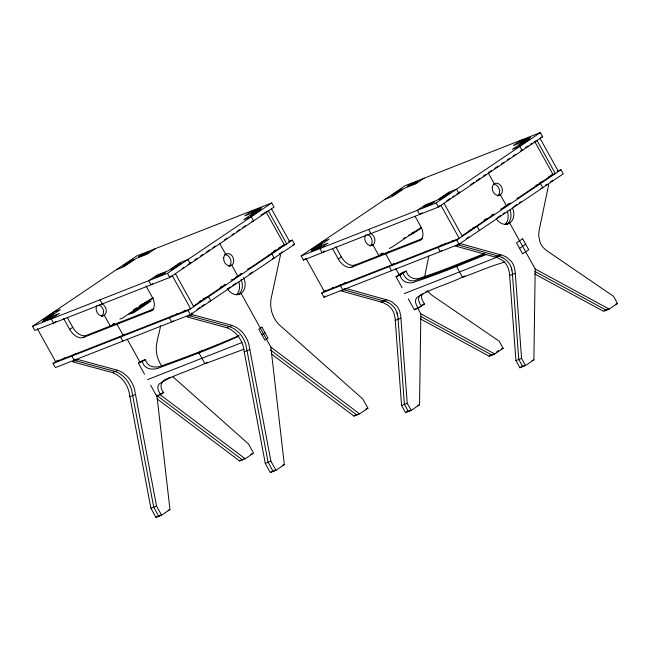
<?xml version="1.0" encoding="UTF-8"?>
<svg xmlns="http://www.w3.org/2000/svg" width="650" height="650" viewBox="0 0 650 650"><rect width="100%" height="100%" fill="white"/><g stroke="black" fill="none" stroke-linecap="round" stroke-linejoin="round"><path stroke-width="0.97" d="M411.166 410.418L407.209 403.276L400.749 315.989L399.831 311.756A14.657 11.31 68.6 0 0 396.866 306.183L392.283 302.063L388.562 300.349L346.458 288.632L340.819 290.842L382.923 302.559L388.326 305.459L391.227 308.392A14.657 11.31 68.6 0 1 394.192 313.966L395.111 318.207L401.57 405.494L405.527 412.628L411.166 410.418L419.534 404.771L420.843 313.861L417.414 307.678M525.517 365.536L521.56 358.394L515.101 271.107L514.183 266.874A14.657 11.31 68.6 0 0 511.217 261.3L506.626 257.181L502.913 255.466L460.801 243.75L455.195 245.952L497.299 257.668L502.702 260.561L505.602 263.502A14.657 11.31 68.6 0 1 508.568 269.076L509.486 273.309L515.946 360.596L519.903 367.738L525.517 365.536L533.878 359.889L535.194 268.986L509.714 223.023A12.659 9.766 68.6 0 0 512.517 207.976M424.466 277.469L428.829 255.994M548.722 184.413L538.996 231.116L538.679 235.552L539.914 241.93A14.657 11.31 68.6 0 0 543.067 247.382L546.065 250.209L613.543 296.319L617.5 303.452L609.131 309.099L603.525 311.301L534.649 273.934M160.582 325.715C159.144 335.319 154.586 345.012 156.918 354.859A23.985 18.509 68.6 0 0 161.988 366.34M423.353 293.329C419.518 296.27 422.598 300.966 424.45 304.07L418.324 308.214L414.351 309.774L408.241 298.764M421.671 294.304C416.479 296.814 418.762 302.648 421.387 306.142L419.794 306.767M32.5 326.3L136.752 255.946L271.733 202.963L274.024 207.09L169.772 277.452L34.791 330.428L32.5 326.3L167.481 273.317L271.733 202.963M155.496 248.584L147.322 254.101L136.069 258.521L123.809 266.793L116.309 269.742M55.989 321.417L53.536 323.074L51.244 318.947L59.426 313.422L48.173 317.842L60.442 309.562L52.942 312.504M69.696 329.412L72.759 327.348A12.659 7.938 56 0 0 86.361 335.408L153.855 308.921L150.784 310.993L83.297 337.48A12.659 7.938 56 0 1 69.696 329.412L63.594 318.402M252.988 210.324L244.806 215.841L256.059 211.421L243.791 219.7L251.29 216.759L253.581 220.886L251.704 221.626M152.661 283.701L151.028 284.806L148.736 280.678L156.91 275.161L168.163 270.749L180.424 262.47L187.923 259.529L190.214 263.656M182.146 268.434L183.779 267.329M187.939 264.526L191.271 262.283M194.594 260.033L197.088 258.351M200.419 256.1L202.914 254.418M206.245 252.176L209.568 249.925M212.899 247.682L215.394 246.001M224.543 239.818L227.037 238.136M232.034 234.772L233.699 233.643M237.023 231.4L239.517 229.718M242.848 227.467L245.342 225.786M261.048 215.182L263.502 213.525M264.144 213.094L265.419 212.233M83.297 337.48L86.361 335.408M288.584 241.589L292.329 240.118L294.621 244.246L190.369 314.608L55.388 367.591L53.097 363.464L58.004 360.149M133.266 310.017L136.622 307.751M139.977 305.484L142.496 303.786M152.693 297.7L122.639 317.98L119.827 319.085M63.156 358.792L64.683 357.76M153.4 297.887L129.066 314.308L134.688 312.098L151.044 301.064L145.413 303.274M131.877 313.202L148.232 302.169M120.104 322.164L117.041 324.236L123.142 335.246L124.678 334.214M75.936 353.34L71.841 356.102L74.132 360.23L75.766 359.125M172.607 315.632L169.333 317.842L171.624 321.969L173.257 320.864M175.638 314.641L177.174 313.609M183.138 311.699L185.437 310.148M220.269 287.3L221.943 286.171M273.276 251.526L275.73 249.868M193.911 305.882L225.599 284.497L223.722 285.236M53.097 363.464L188.077 310.481L292.329 240.118M197.023 309.457L200.289 307.247M201.923 306.15L204.376 304.493M227.89 288.624L230.336 286.967M232.789 285.317L236.064 283.108M249.145 274.276L252.411 272.074M280.824 252.899L282.466 251.794M144.487 374.116L138.385 363.106L141.448 361.043L145.429 359.483C147.672 368.379 157.446 368.298 164.312 364.902C189.507 355.932 214.443 346.149 239.013 335.579M138.385 363.106L142.358 361.546L145.429 359.483M301.129 255.938L405.381 185.575L540.361 132.592L542.653 136.719L438.401 207.082L303.42 260.065L301.129 255.938L436.109 202.954L540.361 132.592M424.125 178.214L415.951 183.739L404.698 188.151L392.438 196.43L384.938 199.371M303.42 260.065L305.053 258.96M324.618 251.046L322.164 252.704L319.873 248.576L328.055 243.059L316.802 247.471L329.071 239.192L321.571 242.141M201.923 350.707L198.859 352.779L204.961 363.789L244.107 349.139M338.325 259.049L341.388 256.977A12.659 7.938 56 0 0 354.989 265.046L422.484 238.55L419.413 240.622L351.926 267.109A12.659 7.938 56 0 1 338.325 259.049L332.686 248.885M521.609 139.953L513.435 145.47L524.688 141.058L512.419 149.329L519.919 146.388L522.21 150.516M420.469 213.891L422.102 212.786M150.589 385.133L156.691 396.142L158.226 395.102M207.261 362.237C192.359 370.029 175.427 373.929 160.956 382.736C155.764 385.255 158.048 391.081 160.672 394.582L163.735 392.511C158.998 387.66 160.582 380.486 167.367 378.658M446.688 200.826L449.954 198.624M452.408 196.966L454.074 195.845M458.234 193.034L459.899 191.912M470.714 184.616L474.037 182.366M476.531 180.684L479.863 178.433M483.194 176.191L485.688 174.509M489.011 172.258L491.506 170.576M494.837 168.334L498.16 166.083M501.491 163.841L503.986 162.151M507.317 159.908L509.811 158.226M513.134 155.976L515.637 154.294M520.626 150.922L522.291 149.801M525.59 147.574L528.044 145.917M530.497 144.268L532.131 143.162M351.926 267.109L354.989 265.046M557.204 171.226L560.958 169.756L563.249 173.883L458.997 244.238L324.017 297.221L321.726 293.093L325.812 290.331M403.569 238.518L405.251 237.38M261.901 334.734L264.964 332.67M421.322 227.329L391.267 247.609L389.399 248.349M331.776 288.421L333.312 287.389M421.208 228.069L413.034 233.586L408.346 235.422M388.733 251.802L385.669 253.866L391.771 264.875L394.071 263.323M339.276 285.48L340.811 284.448M345.377 282.425L340.47 285.732L342.761 289.859L344.394 288.762M324.017 297.221L325.65 296.116M442.049 244.709L437.962 247.471L440.253 251.599L441.886 250.494M402.139 287.755L396.037 276.746L402.171 272.602L406.144 271.042C408.07 278.192 415.602 280.499 421.964 277.379C443.17 270.595 463.621 261.658 484.396 253.671M444.267 244.27L445.802 243.238M396.037 276.746L400.01 275.186L406.144 271.042M451.766 241.329L453.302 240.297M483.86 220.334L486.379 218.636M462.54 235.511L494.227 214.126L491.416 215.231M321.726 293.093L456.706 240.11L560.958 169.756M466.464 238.534L468.918 236.884M497.331 217.709L500.606 215.499M503.051 213.842L504.692 212.737M513.687 206.668L516.953 204.466M519.407 202.808L521.04 201.703M545.366 185.282L546.999 184.186M550.274 181.976L552.727 180.318M462.646 262.275L456.511 266.411L462.613 277.42L492.602 265.858L505.042 261.869M414.351 309.774L416.65 308.222M464.913 275.868C450.019 283.66 433.079 287.56 418.608 296.368C413.416 298.886 415.699 304.712 418.324 308.214M519.553 248.373L525.688 244.229M156.829 394.891L169.967 509.551L161.598 515.198L156.528 506.049L134.485 389.131A23.985 18.509 68.6 0 0 126.352 375.481L122.354 372.418L118.008 370.362L78.138 359.588L72.516 361.798L112.385 372.564L116.732 374.619L120.729 377.691A23.985 18.509 68.6 0 1 128.871 391.341L150.906 508.259L155.976 517.408L157.649 516.279M157.072 398.856L239.59 460.972L241.264 459.843M160.461 515.174L158.787 516.303L153.717 507.154L131.674 390.236A23.985 18.509 68.6 0 0 123.541 376.586L119.543 373.514L115.196 371.459L75.327 360.693M244.075 458.738L242.401 459.867L156.788 395.419M239.59 460.972L245.221 458.762L253.581 453.115L248.511 443.974L172.607 376.504M243.547 277.591A12.659 9.766 68.6 0 1 241.085 293.386L270.855 347.1L284.326 464.669L275.957 470.316L270.887 461.167L248.852 344.248A23.985 18.509 68.6 0 0 240.719 330.598L236.714 327.527L232.367 325.471L192.498 314.706L186.875 316.908L226.744 327.681L231.091 329.737L235.089 332.808A23.985 18.509 68.6 0 1 243.23 346.45L265.265 463.377L270.335 472.517L272.009 471.388M271.432 353.974L353.957 416.081L355.623 414.952M274.82 470.283L273.146 471.413L268.076 462.272L246.041 345.353A23.985 18.509 68.6 0 0 237.9 331.703L233.903 328.632L229.556 326.576L189.686 315.803M358.442 413.847L356.769 414.976L270.376 349.952M353.957 416.081L359.58 413.879L367.941 408.233L362.871 399.084L278.582 324.179A23.985 18.509 68.6 0 1 271.277 309.969L270.619 304.647L270.944 299.439L280.418 255.369L279.435 253.597M405.527 412.628L408.037 410.938M420.274 318.825L489.149 356.2L491.66 354.502M410.028 410.394L408.346 411.531L404.398 404.381L397.938 317.094L397.02 312.861M493.651 353.957L491.961 355.095L420.55 316.347M496.145 352.267L498.664 350.569M489.149 356.2L494.788 353.982L503.149 348.335L499.192 341.193L431.714 295.092L428.716 292.264A14.657 11.31 68.6 0 1 427.863 291.159M519.903 367.738L522.413 366.039M604.362 310.733L606.036 309.603M524.387 365.503L522.706 366.641L518.757 359.491L512.298 272.204L511.379 267.971M608.01 309.067L606.32 310.204L534.918 271.464M238.753 336.261C213.436 347.701 187.371 357.533 161.241 366.966C154.383 370.362 144.609 370.451 142.358 361.546M168.131 378.235L170.235 377.203M425.782 291.866L427.887 290.834M486.306 254.507C462.93 263.794 439.749 273.699 415.829 281.523C409.467 284.635 401.936 282.336 400.01 275.186M484.811 254.329C462.012 263.014 439.701 273.219 416.276 280.118C410.369 282.644 404.877 278.752 403.081 273.114L399.108 274.674M266.524 211.624L268.401 210.884L286.707 243.912L282.019 245.757M169.512 276.827L171.389 276.096M540.776 137.459L542.653 136.719M534.219 141.619L536.087 140.888M278.996 247.666L281.808 246.561M144.276 302.851L146.153 302.112M271.757 252.809L273.634 252.078M292.744 244.985L294.621 244.246M139.718 305.793L144.406 303.956M268.141 255.385L271.887 253.914L274.178 258.042L272.301 258.781M247.317 269.043L250.128 267.946L284.367 244.831L266.053 211.803M112.588 324.236L114.465 323.497L110.378 326.259L104.276 315.25L101.465 316.355A6.329 4.883 68.6 0 0 103.358 310.408A6.329 4.883 68.6 0 0 99.141 305.004M240.078 274.194L241.946 273.463L233.773 278.98L230.961 280.085M235.991 276.957L237.859 276.217L231.757 265.208L228.946 266.313A6.329 4.883 68.6 0 0 230.498 259.179A6.329 4.883 68.6 0 0 224.64 254.67M456.966 194.025L458.843 193.286L456.552 189.158L449.052 192.099L436.792 200.379L425.539 204.791L417.365 210.307L419.656 214.443M202.898 298.894L208.52 296.684L210.811 300.812L208.934 301.551M439.083 206.091L440.952 205.359L459.266 238.387L324.277 291.371L305.971 258.334M199.282 301.47L202.093 300.365M238.274 294.491L241.085 293.386A12.659 9.766 68.6 0 1 227.224 288.608M550.648 175.386L555.336 173.55L537.03 140.514M548.559 176.93L550.436 176.191M411.962 232.854L414.773 231.749M539.451 182.812L542.262 181.707M535.827 185.388L540.516 183.552L542.807 187.679L540.93 188.411M516.88 198.307L518.757 197.576L552.996 174.468L534.682 141.44M380.283 254.231L383.094 253.134L379.007 255.889L372.905 244.879L370.094 245.984A6.329 4.883 68.6 0 0 371.889 239.639A6.329 4.883 68.6 0 0 367.104 234.431M507.764 204.197L510.575 203.093L500.524 209.349M504.611 206.586L506.488 205.855L500.386 194.846L497.575 195.942A6.329 4.883 68.6 0 0 499.127 188.809A6.329 4.883 68.6 0 0 493.269 184.299M472.461 228.158L477.149 226.314L479.44 230.441M468.845 230.734L470.722 229.994M112.385 372.564L118.008 370.362M226.744 327.681L232.367 325.471M506.902 224.128L509.714 223.023A12.659 9.766 68.6 0 1 496.299 218.92M147.542 379.624L242.214 342.461M129.862 396.646L135.484 394.444M244.221 351.764L249.844 349.554M380.933 302.047L386.563 299.829M495.3 257.156L500.914 254.954M404.251 293.621L497.055 257.197M160.558 393.762L163.735 392.511M156.691 396.142L160.672 394.582M422.069 305.012L424.45 304.07M395.233 320.409L400.871 318.191M509.608 275.511L515.214 273.309M501.28 349.066L503.149 348.335M615.623 304.192L617.5 303.452M250.77 454.22L252.647 453.489M366.072 408.964L367.941 408.233M401.57 405.494L407.209 403.276M515.946 360.596L521.56 358.394M150.906 508.259L156.528 506.049M265.265 463.377L270.887 461.167M417.657 405.502L419.534 404.771M532.009 360.628L533.878 359.889M168.09 510.291L169.967 509.551M282.449 465.4L284.326 464.669M155.976 517.408L161.598 515.198M270.335 472.517L275.957 470.316M498.103 256.059L502.019 257.311M383.744 300.942L387.66 302.193M457.99 244.855L498.111 256.051M343.631 289.746L383.752 300.934M502.011 257.319L505.513 259.456L508.414 262.397A14.657 11.31 68.6 0 1 511.371 267.979L511.94 270.059M387.652 302.201L391.146 304.346L394.054 307.287A14.657 11.31 68.6 0 1 397.004 312.869L397.581 314.949M535.194 268.986L609.131 309.099M420.843 313.861L494.788 353.982M270.855 347.1L359.58 413.879M159.599 394.314L245.221 458.762M540.093 138.45L558.399 171.478M488.183 172.819L494.284 183.828M444.023 203.287L462.329 236.316M436.109 202.954L438.401 207.082M456.706 240.11L458.997 244.238M415.179 216.507L420.81 226.671A12.659 7.938 56 0 1 419.413 240.622M395.858 268.783L399.287 274.966M368.623 229.442L370.906 233.569M389.22 266.606L391.503 270.733M335.757 246.813L341.388 256.977M271.464 208.812L289.778 241.849M219.554 243.189L225.656 254.199M175.394 273.658L193.7 306.686M172.331 275.722L190.637 308.758L55.656 361.733L37.343 328.705M191.514 312.934L192.498 314.706M167.481 273.317L169.772 277.452M188.077 310.481L190.369 314.608M146.079 286.024L152.181 297.034A12.659 7.938 56 0 1 150.784 310.993M127.213 339.154L139.904 362.05M99.994 299.812L102.278 303.94M120.591 336.968L122.874 341.096M67.129 317.184L72.759 327.348M241.077 279.451A12.659 9.766 68.6 0 1 237.729 294.832M238.834 282.108A12.659 9.766 68.6 0 1 236.478 294.783M101.953 303.899A6.329 4.883 68.6 0 1 106.129 312.431A6.329 4.883 68.6 0 1 99.206 314.884A6.329 4.883 68.6 0 1 96.842 305.711M369.915 233.326A6.329 4.883 68.6 0 1 374.814 241.816A6.329 4.883 68.6 0 1 367.632 244.368A6.329 4.883 68.6 0 1 365.844 234.772M510.014 209.852A12.659 9.766 68.6 0 1 506.358 224.461M507.211 210.941A12.659 9.766 68.6 0 1 505.123 224.404M51.196 314.348L43.022 319.865L45.833 318.76L54.007 313.243L51.196 314.348M130.918 260.544L122.736 266.061L125.556 264.956L133.729 259.439L130.918 260.544M45.622 319.564L42.551 321.636L50.05 318.687L53.121 316.623L45.622 319.564M141.692 254.727L138.629 256.791L146.128 253.849L149.191 251.778L141.692 254.727M158.104 275.413L155.041 277.485L162.541 274.544L165.604 272.472L158.104 275.413M254.182 210.576L251.111 212.639L258.611 209.698L261.682 207.626L254.182 210.576M178.677 264.306L170.503 269.823L173.314 268.726L181.496 263.201L178.677 264.306M258.399 210.502L250.226 216.019L253.037 214.914L261.211 209.398L258.399 210.502M319.824 243.977L311.651 249.494L314.462 248.389L322.636 242.873L319.824 243.977M399.547 190.174L391.365 195.691L394.176 194.586L402.358 189.069L399.547 190.174M314.251 249.194L311.179 251.266L318.679 248.324L321.75 246.252L314.251 249.194M410.321 184.356L407.257 186.428L414.757 183.479L417.82 181.415L410.321 184.356M426.733 205.043L423.67 207.114L431.169 204.173L434.233 202.101L426.733 205.043M522.803 140.205L519.74 142.277L527.239 139.327L530.303 137.264L522.803 140.205M447.306 193.936L439.132 199.461L441.943 198.356L450.117 192.839L447.306 193.936M527.028 140.132L518.854 145.657L521.666 144.552L529.839 139.035L527.028 140.132M261.918 327.161L258.846 329.233L264.956 340.243L268.019 338.171L261.918 327.161M522.633 238.729L516.506 242.864L522.608 253.874L528.734 249.738L522.633 238.729M223.657 257.766A6.329 4.883 68.6 0 0 230.596 265.736A6.329 4.883 68.6 0 0 231.863 255.613A6.329 4.883 68.6 0 0 223.657 257.766M492.286 187.395A6.329 4.883 68.6 0 0 499.224 195.366A6.329 4.883 68.6 0 0 500.492 185.25A6.329 4.883 68.6 0 0 492.286 187.395"/></g></svg>
